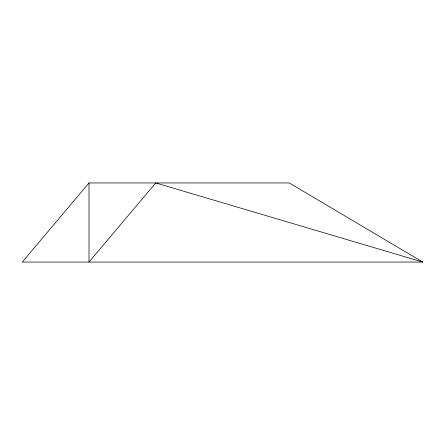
<?xml version="1.0" encoding="UTF-8"?>
<svg xmlns="http://www.w3.org/2000/svg" width="445" height="445" viewBox="0 0 445 445"><rect width="100%" height="100%" fill="white"/><g stroke="black" fill="none" stroke-linecap="round" stroke-linejoin="round"><path stroke-width="0.67" d="M89 182.945L22.25 262.055L422.75 262.055L289.25 182.945L89 182.945L89 262.055L155.75 182.945L422.75 262.055"/></g></svg>
